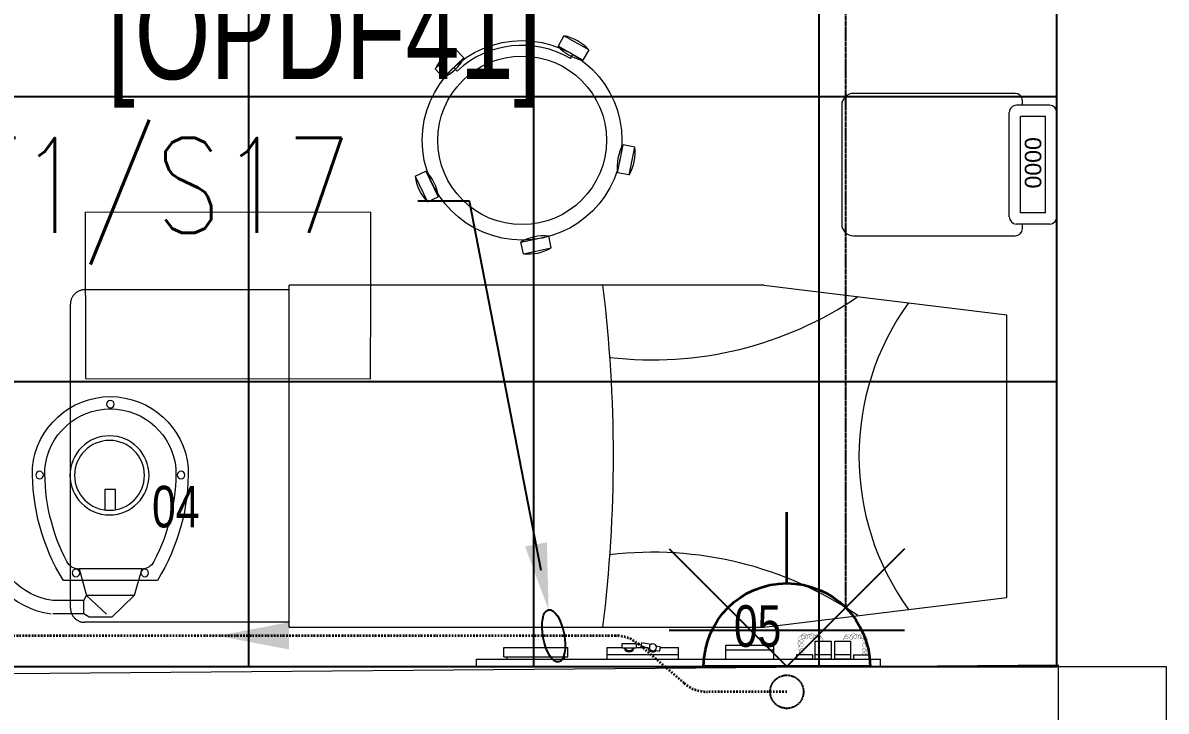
# Model space of a CAD drawing. Extents: x -12260 to 57327, y -29287 to 19916.
# Drawn here: x 46801 to 49206, y 2446 to 3895 of the extents above; entities that cross this region are included whole.
import ezdxf
from ezdxf import colors
from ezdxf.entities.mleader import LeaderData, LeaderLine
from ezdxf.enums import TextEntityAlignment as Align
from ezdxf.math import Vec2, Vec3

# ---------------------------------------------------------------- set-up
doc = ezdxf.new("R2010")
doc.units = 0
doc.header["$LTSCALE"] = 0.25
for name, pattern in [('01-First Floor-FUR$0$HIDDEN', [9.525, 6.35, -3.175]), ('DASHDOT', [25.4, 12.7, -6.35, 0, -6.35]), ('HIDDEN', [9.525, 6.35, -3.175])]:
    doc.linetypes.add(name, pattern=pattern)
for name, color, linetype, lineweight in [('01-First Floor-FUR$0$72_EGR_BASE_TEXT', 252, 'Continuous', 5), ('01-First Floor-FUR$0$72_EGR_EQP_TAG', 142, 'Continuous', 5), ('01-First Floor-FUR$0$C-HYDR-CTCH', 251, 'Continuous', 5), ('01-First Floor-FUR$0$LOADING', 253, 'Continuous', 5), ('01-First Floor-FUR$0$Structure', 251, 'Continuous', 5), ('01-First Floor-FUR$0$Walls', 251, 'Continuous', 5), ('E-LITE-CIRC @ 100', 6, 'Continuous', 25), ('E-LITE-CLNG-CNDT', 6, 'DASHDOT', 35), ('E-LITE-EXIT-NUMB', 6, 'Continuous', 25), ('E-POWR-CLNG-CNDT', 6, 'DASHDOT', 35), ('E-POWR-FLOR-CNDT', 6, 'HIDDEN', 25), ('E-POWR-FLOR-CNDT @ 100', 6, 'HIDDEN', 25), ('E-POWR-WALL @ 100', 4, 'Continuous', 35)]:
    doc.layers.add(name, color=color, linetype=linetype, lineweight=lineweight)
doc.layers.add('01-First Floor-FUR$0$FALSE CEILING', color=251, linetype='Continuous')
doc.styles.add('01-First Floor-FUR$0$Standard', font='arial.ttf')
doc.styles.add('01-First Floor-FUR$0$X3G_ENTITY_257CFD', font='swisscl.ttf', dxfattribs={"height": 200})
doc.styles.add('01-First Floor-FUR$0$X3G_ENTITY_9F38', font='swisscl.ttf', dxfattribs={"height": 0.2})
doc.styles.add('DC_SIMPLEX', font='SIMPLEX.shx', dxfattribs={"width": 0.7})

# ---------------------------------------------------------------- blocks, each defined once
blk = doc.blocks.new('01-First Floor-FUR$0$HF13461A-P')
at = {"layer": '01-First Floor-FUR$0$LOADING'}
for p, q in [((0.0229, 0.4353), (0.0229, 0.3653)), ((0.2579, 0.4503), (0.0379, 0.4503)), ((0.2729, 0.4353), (0.2729, 0.3653)), ((0.2493, 0.4266), (0.0466, 0.4266)), ((0.0466, 0.4266), (0.0466, 0.3739)), ((0.2493, 0.4266), (0.2493, 0.3739)), ((-0.0021, 0.3628), (-0.0021, 0.0228)), ((0.0229, 0.3778), (0.0129, 0.3778)), ((0.2493, 0.3739), (0.0466, 0.3739)), ((0.2829, 0.3778), (0.2729, 0.3778)), ((0.2979, 0.0228), (0.2979, 0.3628)), ((0.2579, 0.3503), (0.0379, 0.3503)), ((0.0229, -0.0022), (0.2729, -0.0022))]:
    blk.add_line(p, q, dxfattribs=at)
for centre, radius, start, end in [((0.0379, 0.4353), 0.015, 90, 180), ((0.2579, 0.4353), 0.015, 0, 90), ((0.0129, 0.3628), 0.015, 90, 180), ((0.0379, 0.3653), 0.015, 180, 270), ((0.2579, 0.3653), 0.015, 270, 0), ((0.2829, 0.3628), 0.015, 0, 90), ((0.0229, 0.0228), 0.025, 180, 270), ((0.2729, 0.0228), 0.025, 270, 0)]:
    blk.add_arc(centre, radius, start, end, dxfattribs=at)
at = {"layer": '01-First Floor-FUR$0$LOADING', "style": '01-First Floor-FUR$0$Standard'}
blk.add_text('0000', height=0.03477, dxfattribs=at).set_placement((0.0901, 0.3829))
blk = doc.blocks.new('01-First Floor-FUR$0$ME19011A-P')
for p, q in [((-0.425, 0), (0.425, 0)), ((-0.425, 0), (-0.425, -0.015)), ((0.425, 0), (0.425, -0.015)), ((-0.425, -0.015), (0.425, -0.015)), ((-0.3675, -0.0198), (-0.2325, -0.0198)), ((-0.3675, -0.0198), (-0.3675, -0.0399)), ((-0.36, -0.015), (-0.36, -0.0198)), ((-0.24, -0.015), (-0.24, -0.0198)), ((-0.2325, -0.0198), (-0.2325, -0.0399)), ((-0.15, -0.015), (-0.15, -0.04)), ((0, -0.015), (0, -0.04)), ((0.1, -0.015), (0.1, -0.045)), ((0.2, -0.045), (0.2, -0.015)), ((0.2818, -0.015), (0.2484, -0.015)), ((0.2484, -0.0243), (0.2484, -0.015)), ((0.2818, -0.0243), (0.2818, -0.015)), ((0.3211, -0.015), (0.2877, -0.015)), ((0.2877, -0.015), (0.2877, -0.0531)), ((0.3211, -0.0531), (0.3211, -0.015)), ((0.3623, -0.015), (0.3289, -0.015)), ((0.3289, -0.015), (0.3289, -0.0531)), ((0.3623, -0.0531), (0.3623, -0.015)), ((0.3682, -0.0243), (0.3682, -0.015)), ((0.3682, -0.015), (0.4016, -0.015)), ((0.4016, -0.0243), (0.4016, -0.015)), ((-0.3675, -0.0399), (-0.2325, -0.0399)), ((-0.15, -0.025), (0, -0.025)), ((-0.15, -0.04), (-0.1187, -0.04)), ((-0.0887, -0.04), (-0.0637, -0.04)), ((-0.0606, -0.0371), (-0.0787, -0.0432)), ((-0.0787, -0.0432), (-0.077, -0.0497)), ((-0.0582, -0.046), (-0.077, -0.0497)), ((-0.0402, -0.0312), (-0.0496, -0.0337)), ((-0.047, -0.0434), (-0.0376, -0.0409)), ((-0.0376, -0.0409), (-0.0402, -0.0312)), ((-0.0379, -0.04), (0, -0.04)), ((0.1, -0.035), (0.2, -0.035)), ((0.1, -0.045), (0.2, -0.045)), ((0.2818, -0.0243), (0.2484, -0.0243)), ((0.3211, -0.0243), (0.2877, -0.0243)), ((0.3623, -0.0243), (0.3289, -0.0243)), ((0.3682, -0.0243), (0.4016, -0.0243)), ((0.2877, -0.0531), (0.3211, -0.0531)), ((0.3289, -0.0531), (0.3623, -0.0531))]:
    blk.add_line(p, q)
at = {"color": 8, "const_width": 0.000601}
for points in [[(0.3044, -0.0531, -0.184574), (0.2977, -0.0636, -1.44364), (0.2961, -0.0581, -0.837915), (0.2969, -0.0664, -0.30536), (0.2839, -0.062, -1.584726), (0.2894, -0.0609, -0.253153), (0.2827, -0.0684, -0.874198), (0.2775, -0.0585, -0.915253), (0.2791, -0.0658, -0.223821), (0.2683, -0.0644, -1.703343), (0.272, -0.0597, -0.588962), (0.2621, -0.068, -0.717795), (0.2625, -0.0581, -0.983104), (0.2645, -0.0644, -0.326362), (0.2534, -0.0609, -0.758716), (0.2609, -0.0514, -0.906186), (0.2593, -0.0565, -0.189488), (0.2526, -0.0522, -0.7948), (0.2613, -0.0423, -1.223996), (0.2574, -0.047, -0.072149), (0.2534, -0.0403, -0.645886), (0.2609, -0.0324, -1.366917), (0.2574, -0.0371, -0.078415), (0.2542, -0.0308, -0.723006), (0.2613, -0.0256, -1.105484), (0.2582, -0.0292, -0.221197), (0.2566, -0.0243, -0.221197)], [(0.3456, -0.0531, 0.184574), (0.3523, -0.0636, 1.44364), (0.3539, -0.0581, 0.837915), (0.3531, -0.0664, 0.30536), (0.3661, -0.062, 1.584726), (0.3606, -0.0609, 0.253153), (0.3673, -0.0684, 0.874198), (0.3725, -0.0585, 0.915253), (0.3709, -0.0658, 0.223821), (0.3817, -0.0644, 1.703343), (0.378, -0.0597, 0.588962), (0.3879, -0.068, 0.717795), (0.3875, -0.0581, 0.983104), (0.3855, -0.0644, 0.326362), (0.3966, -0.0609, 0.758716), (0.3891, -0.0514, 0.906186), (0.3907, -0.0565, 0.189488), (0.3974, -0.0522, 0.7948), (0.3887, -0.0423, 1.223996), (0.3926, -0.047, 0.072149), (0.3966, -0.0403, 0.645886), (0.3891, -0.0324, 1.366917), (0.3926, -0.0371, 0.078415), (0.3958, -0.0308, 0.723006), (0.3887, -0.0256, 1.105484), (0.3918, -0.0292, 0.221197), (0.3934, -0.0243, 0.221197)]]:
    blk.add_lwpolyline(points, format="xyb", dxfattribs=at)
blk.add_lwpolyline([(-0.1187, -0.0482), (-0.0887, -0.0482), (-0.0887, -0.0382), (-0.1187, -0.0382)], close=True)
blk.add_circle((-0.0537, -0.04), 0.0075)
for centre, radius, start, end in [((-0.1037, -0.04), 0.01, 10.4593, 169.5407), ((-0.1037, -0.04), 0.0075, 14.0075, 165.9925), ((-0.0537, -0.04), 0.01, 45, 180)]:
    blk.add_arc(centre, radius, start, end)
blk = doc.blocks.new('01-First Floor-FUR$0$M.44.57.64')
at = {"layer": '01-First Floor-FUR$0$LOADING', "xscale": 1000.000000000002, "yscale": 1000.000000000002, "zscale": 1000.000000000002, "rotation": 225.9999036123427}
blk.add_blockref('01-First Floor-FUR$0$ME19011A-P', (-80806.9, 16720.7), dxfattribs=at)
blk = doc.blocks.new('01-First Floor-FUR$0$HF10037B-P')
at = {"layer": '01-First Floor-FUR$0$LOADING'}
for p, q in [((0.2459, 0.134), (0.1859, 0.134)), ((0.1859, 0.134), (0.1859, 0.109)), ((0.2459, 0.134), (0.2459, 0.109)), ((0.2459, 0.109), (0.1859, 0.109)), ((0, 0), (-0.0142, -0.0583)), ((0, 0), (0.0243, -0.0059)), ((0.0243, -0.0059), (0.01, -0.0642)), ((0.4071, -0.0094), (0.431, -0.0018)), ((0.4071, -0.0094), (0.4255, -0.0665)), ((0.431, -0.0018), (0.4493, -0.0589)), ((0.4069, -0.0417), (0.4165, -0.0387)), ((-0.0142, -0.0583), (0.01, -0.0642)), ((0.4255, -0.0665), (0.4493, -0.0589)), ((0.0524, -0.2725), (0.0674, -0.2525)), ((0.0674, -0.2525), (0.1154, -0.2885)), ((0.3125, -0.2897), (0.362, -0.2558)), ((0.3761, -0.2764), (0.362, -0.2558)), ((0.0524, -0.2725), (0.1004, -0.3085)), ((0.1004, -0.3085), (0.1154, -0.2885)), ((0.3266, -0.3103), (0.3761, -0.2764)), ((0.3267, -0.268), (0.3323, -0.2763)), ((0.3266, -0.3103), (0.3125, -0.2897))]:
    blk.add_line(p, q, dxfattribs=at)
for radius in [0.21, 0.1775]:
    blk.add_circle((0.2161, -0.1014), radius, dxfattribs=at)
for centre, radius, start, end in [((0.2159, 0.0465), 0.0925, 71.0754, 108.9246), ((0.2159, 0.1965), 0.0925, 251.0754, 288.9246), ((0.0779, -0.0499), 0.0925, 147.3419, 185.1912), ((-0.0678, -0.0143), 0.0925, 327.3419, 5.1912), ((0.4996, -0.0113), 0.0925, 178.8412, 216.6904), ((0.3568, -0.057), 0.0925, 358.8412, 36.6904), ((0.2161, -0.1014), 0.2, 303.6037, 17.3657), ((0.0389, -0.3404), 0.0925, 34.1875, 72.0368), ((0.3867, -0.3449), 0.0925, 105.5121, 143.3614), ((0.1289, -0.2205), 0.0925, 214.1875, 252.0368), ((0.3019, -0.2212), 0.0925, 285.5121, 323.3614)]:
    blk.add_arc(centre, radius, start, end, dxfattribs=at)
blk = doc.blocks.new('01-First Floor-FUR$0$HF13902-P')
at = {"color": 8, "linetype": '01-First Floor-FUR$0$HIDDEN'}
for p, q in [((-0.35, -0.6824), (-0.35, -1.1124)), ((0.35, -0.6824), (0.35, -1.1124)), ((0.32, -1.1424), (-0.32, -1.1424))]:
    blk.add_line(p, q, dxfattribs=at)
at = {"linetype": 'Continuous'}
for points in [[(0.36, -0.5224), (0.36, -0.5224), (0.36, -0.5224), (0.36, -0.5224), (0.36, -0.5224), (0.36, -0.5224), (0.36, -0.5224), (0.36, -0.5224), (0.36, -0.5224), (0.36, -0.5224), (0.36, -0.5224), (0.36, -0.5224), (0.36, -0.5224), (0.36, -0.5224), (0.36, -0.5224), (0.36, -0.5224), (0.36, -0.5224), (0.36, -0.5224), (0.36, -0.5224), (0.36, -0.5224), (0.36, -0.5224), (0.36, -0.5224), (0.36, -0.5224), (0.36, -0.5224), (0.36, -0.5224), (0.36, -0.5224), (0.36, -0.5224), (0.36, -0.5224), (0.36, -0.5224), (0.36, -0.5224), (0.36, -0.5224), (0.36, -0.5224), (0.36, -0.5224), (0.36, -0.5224), (0.36, -0.5224), (0.36, -0.5224), (0.36, -0.5224), (0.36, -0.5224), (0.36, -0.5224), (0.36, -0.5224), (0.36, -0.5224), (0.36, -0.5224), (0.36, -0.5224), (0.36, -0.5224), (0.36, -0.5224), (0.36, -0.5224), (0.36, -0.5224), (0.36, -0.5224), (0.36, -0.5224), (0.36, -0.5224), (0.36, -0.5224), (0.36, -0.5224), (0.36, -0.5224), (0.36, -0.5224), (0.36, -0.5224), (0.36, -0.5224), (0.36, -0.5224), (0.36, -0.5224), (0.36, -0.5224), (0.36, -0.5224), (0.36, -0.5224), (0.36, -0.5224), (0.36, -0.5224), (0.36, -0.5224), (0.36, -0.5224), (0.36, -0.5224), (0.36, -0.5224), (0.36, -0.5224), (0.36, -0.5224), (0.36, -0.5224), (0.36, -0.5224), (0.36, -0.5224), (0.36, -0.5224), (0.36, -0.5224), (0.36, -0.5224), (0.36, -0.5224), (0.36, -0.5224), (0.36, -0.5224), (0.36, -0.5224), (0.36, -0.5224), (0.36, -0.5224), (0.36, -0.5224), (0.36, -0.5224), (0.36, -0.5224), (0.36, -0.5224), (0.36, -0.5224), (0.36, -0.5224), (0.36, -0.5224), (0.36, -0.5224), (0.36, -0.5224), (0.36, -0.5224), (0.36, -0.5224), (0.36, -0.5224), (0.36, -0.5224), (0.36, -0.5224), (0.36, -0.5224), (0.36, -0.5224), (0.36, -0.5224), (0.36, -0.5224), (0.36, -0.5224), (0.36, -0.5224), (0.36, -0.5224), (0.36, -0.5224), (0.36, -0.5224), (0.36, -0.5224), (0.36, -0.5224), (0.36, -0.5224), (0.36, -0.5224), (0.36, -0.5224), (0.36, -0.5224), (0.36, -0.5224), (0.36, -0.5224), (0.36, -0.5224), (0.36, -0.5224), (0.36, -0.5224), (0.36, -0.5224), (0.36, -0.5224), (0.36, -0.5224), (0.36, -0.5224), (0.36, -0.5224), (0.36, -0.5224), (0.36, -0.5224), (0.36, -0.5224), (0.36, -0.5224), (0.36, -0.5224), (0.36, -0.5224), (0.36, -0.5224), (0.36, -0.5224), (0.36, -0.5224), (0.36, -0.5224), (0.36, -0.5224), (0.36, -0.5224), (0.36, -0.5224), (0.36, -0.5224), (0.36, -0.5224), (0.36, -0.5224), (0.36, -0.5224), (0.36, -0.5224), (0.36, -0.5224), (0.36, -0.5224), (0.36, -0.5224), (0.36, -0.5224), (0.36, -0.5224), (0.36, -0.5224), (0.36, -0.5224), (0.36, -0.5224), (0.36, -0.5224), (0.36, -0.5224), (0.36, -0.5224), (0.36, -0.5224), (0.36, -0.5224), (0.36, -0.5224), (0.36, -0.5224), (0.36, -0.5224), (0.36, -0.5224), (0.36, -0.5224), (0.36, -0.5224), (0.36, -0.5224), (0.36, -0.5224), (0.36, -0.5224), (0.36, -0.5224), (0.36, -0.5224), (0.36, -0.5224), (0.36, -0.5224), (0.36, -0.5224), (0.36, -0.5224), (0.36, -0.5224), (0.36, -0.5224), (0.36, -0.5224), (0.36, -0.5224), (0.36, -0.5224), (0.36, -0.5224), (0.36, -0.5224), (0.36, -0.5224), (0.36, -0.5224), (0.36, -0.5224), (0.36, -0.5224), (0.36, -0.5224), (0.36, -0.5224), (0.36, -0.5224), (0.36, -0.5224), (0.36, -0.5224), (0.36, -0.5224), (0.36, -0.5224), (0.36, -0.5224), (0.36, -0.5224), (0.36, -0.5224), (0.36, -0.5224), (0.36, -0.5224), (0.36, -0.5224), (0.36, -0.5224), (0.36, -0.5224), (0.36, -0.5224), (0.36, -0.5224), (0.36, -0.5224), (0.36, -0.5224), (0.36, -0.5224), (0.36, -0.5224), (0.36, -0.5224), (0.36, -0.5224), (0.36, -0.5224), (0.36, -0.5224), (0.36, -0.5224), (0.36, -0.5224), (0.36, -0.5224), (0.36, -0.5224), (0.36, -0.5224), (0.36, -0.5224), (0.36, -0.5224), (0.36, -0.5224), (0.36, -0.5224), (0.36, -0.5224), (0.36, -0.5224), (0.36, -0.5224), (0.36, -0.5224), (0.36, -0.5224), (0.36, -0.5224), (0.36, -0.5224), (0.36, -0.5224)], [(0.36, -0.5224), (0.36, -0.5224), (0.36, -0.5224), (0.36, -0.5224), (0.36, -0.5224), (0.36, -0.5224), (0.36, -0.5224), (0.36, -0.5224), (0.36, -0.5224), (0.36, -0.5224), (0.36, -0.5224), (0.36, -0.5224), (0.36, -0.5224), (0.36, -0.5224), (0.36, -0.5224), (0.36, -0.5224), (0.36, -0.5224), (0.36, -0.5224), (0.36, -0.5224), (0.36, -0.5224), (0.36, -0.5224), (0.36, -0.5224), (0.36, -0.5224), (0.36, -0.5224), (0.36, -0.5224), (0.36, -0.5224), (0.36, -0.5224), (0.36, -0.5224), (0.36, -0.5224), (0.36, -0.5224), (0.36, -0.5224), (0.36, -0.5224), (0.36, -0.5224), (0.36, -0.5224), (0.36, -0.5224), (0.36, -0.5224), (0.36, -0.5224), (0.36, -0.5224), (0.36, -0.5224), (0.36, -0.5224), (0.36, -0.5224), (0.36, -0.5224), (0.36, -0.5224), (0.36, -0.5224), (0.36, -0.5224), (0.36, -0.5224), (0.36, -0.5224), (0.36, -0.5224), (0.36, -0.5224), (0.36, -0.5224), (0.36, -0.5224), (0.36, -0.5224), (0.36, -0.5224), (0.36, -0.5224), (0.36, -0.5224), (0.36, -0.5224), (0.36, -0.5224), (0.36, -0.5224), (0.36, -0.5224), (0.36, -0.5224), (0.36, -0.5224), (0.36, -0.5224), (0.36, -0.5224), (0.36, -0.5224), (0.36, -0.5224), (0.36, -0.5224), (0.36, -0.5224), (0.36, -0.5224), (0.36, -0.5224), (0.36, -0.5224), (0.36, -0.5224), (0.36, -0.5224), (0.36, -0.5224), (0.36, -0.5224), (0.36, -0.5224), (0.36, -0.5224), (0.36, -0.5224), (0.36, -0.5224), (0.36, -0.5224), (0.36, -0.5224), (0.36, -0.5224), (0.36, -0.5224), (0.36, -0.5224), (0.36, -0.5224), (0.36, -0.5224), (0.36, -0.5224), (0.36, -0.5224), (0.36, -0.5224), (0.36, -0.5224), (0.36, -0.5224), (0.36, -0.5224), (0.36, -0.5224), (0.36, -0.5224), (0.36, -0.5224), (0.36, -0.5224), (0.36, -0.5224), (0.36, -0.5224), (0.36, -0.5224), (0.36, -0.5224), (0.36, -0.5224), (0.36, -0.5224), (0.36, -0.5224), (0.36, -0.5224), (0.36, -0.5224), (0.36, -0.5224), (0.36, -0.5224), (0.36, -0.5224), (0.36, -0.5224), (0.36, -0.5224), (0.36, -0.5224), (0.36, -0.5224), (0.36, -0.5224), (0.36, -0.5224), (0.36, -0.5224), (0.36, -0.5224), (0.36, -0.5224), (0.36, -0.5224), (0.36, -0.5224), (0.36, -0.5224), (0.36, -0.5224), (0.36, -0.5224), (0.36, -0.5224), (0.36, -0.5224), (0.36, -0.5224), (0.36, -0.5224), (0.36, -0.5224), (0.36, -0.5224), (0.36, -0.5224), (0.36, -0.5224), (0.36, -0.5224), (0.36, -0.5224), (0.36, -0.5224), (0.36, -0.5224), (0.36, -0.5224), (0.36, -0.5224), (0.36, -0.5224), (0.36, -0.5224), (0.36, -0.5224), (0.36, -0.5224), (0.36, -0.5224), (0.36, -0.5224), (0.36, -0.5224), (0.36, -0.5224), (0.36, -0.5224), (0.36, -0.5224), (0.36, -0.5224), (0.36, -0.5224), (0.36, -0.5224), (0.36, -0.5224), (0.36, -0.5224), (0.36, -0.5224), (0.36, -0.5224), (0.36, -0.5224), (0.36, -0.5224), (0.36, -0.5224), (0.36, -0.5224), (0.36, -0.5224), (0.36, -0.5224), (0.36, -0.5224), (0.36, -0.5224), (0.36, -0.5224), (0.36, -0.5224), (0.36, -0.5224), (0.36, -0.5224), (0.36, -0.5224), (0.36, -0.5224), (0.36, -0.5224), (0.36, -0.5224), (0.36, -0.5224), (0.36, -0.5224), (0.36, -0.5224), (0.36, -0.5224), (0.36, -0.5224), (0.36, -0.5224), (0.36, -0.5224), (0.36, -0.5224), (0.36, -0.5224), (0.36, -0.5224), (0.36, -0.5224), (0.36, -0.5224), (0.36, -0.5224), (0.36, -0.5224), (0.36, -0.5224), (0.36, -0.5224), (0.36, -0.5224), (0.36, -0.5224), (0.36, -0.5224), (0.36, -0.5224), (0.36, -0.5224), (0.36, -0.5224), (0.36, -0.5224), (0.36, -0.5224), (0.36, -0.5224), (0.36, -0.5224), (0.36, -0.5224), (0.36, -0.5224), (0.36, -0.5224), (0.36, -0.5224), (0.36, -0.5224), (0.36, -0.5224), (0.36, -0.5224), (0.36, -0.5224), (0.36, -0.5224), (0.36, -0.5224), (0.36, -0.5224), (0.36, -0.5224), (0.36, -0.5224), (0.36, -0.5224), (0.36, -0.5224), (0.36, -0.5224), (0.36, -0.5224), (0.36, -0.5224), (0.36, -0.5224), (0.36, -0.5224)], [(0.36, -0.5224), (0.36, -0.5224), (0.36, -0.5224), (0.36, -0.5224), (0.36, -0.5224), (0.36, -0.5224), (0.36, -0.5224), (0.36, -0.5224), (0.36, -0.5224), (0.36, -0.5224), (0.36, -0.5224), (0.36, -0.5224), (0.36, -0.5224), (0.36, -0.5224), (0.36, -0.5224), (0.36, -0.5224), (0.36, -0.5224), (0.36, -0.5224), (0.36, -0.5224), (0.36, -0.5224), (0.36, -0.5224), (0.36, -0.5224), (0.36, -0.5224), (0.36, -0.5224), (0.36, -0.5224), (0.36, -0.5224), (0.36, -0.5224), (0.36, -0.5224), (0.36, -0.5224), (0.36, -0.5224), (0.36, -0.5224), (0.36, -0.5224), (0.36, -0.5224), (0.36, -0.5224), (0.36, -0.5224), (0.36, -0.5224), (0.36, -0.5224), (0.36, -0.5224), (0.36, -0.5224), (0.36, -0.5224), (0.36, -0.5224), (0.36, -0.5224), (0.36, -0.5224), (0.36, -0.5224), (0.36, -0.5224), (0.36, -0.5224), (0.36, -0.5224), (0.36, -0.5224), (0.36, -0.5224), (0.36, -0.5224), (0.36, -0.5224), (0.36, -0.5224), (0.36, -0.5224), (0.36, -0.5224), (0.36, -0.5224), (0.36, -0.5224), (0.36, -0.5224), (0.36, -0.5224), (0.36, -0.5224), (0.36, -0.5224), (0.36, -0.5224), (0.36, -0.5224), (0.36, -0.5224), (0.36, -0.5224), (0.36, -0.5224), (0.36, -0.5224), (0.36, -0.5224), (0.36, -0.5224), (0.36, -0.5224), (0.36, -0.5224), (0.36, -0.5224), (0.36, -0.5224), (0.36, -0.5224), (0.36, -0.5224), (0.36, -0.5224), (0.36, -0.5224), (0.36, -0.5224), (0.36, -0.5224), (0.36, -0.5224), (0.36, -0.5224), (0.36, -0.5224), (0.36, -0.5224), (0.36, -0.5224), (0.36, -0.5224), (0.36, -0.5224), (0.36, -0.5224), (0.36, -0.5224), (0.36, -0.5224), (0.36, -0.5224), (0.36, -0.5224), (0.36, -0.5224), (0.36, -0.5224), (0.36, -0.5224), (0.36, -0.5224), (0.36, -0.5224), (0.36, -0.5224), (0.36, -0.5224), (0.36, -0.5224), (0.36, -0.5224), (0.36, -0.5224), (0.36, -0.5224), (0.36, -0.5224), (0.36, -0.5224), (0.36, -0.5224), (0.36, -0.5224), (0.36, -0.5224), (0.36, -0.5224), (0.36, -0.5224), (0.36, -0.5224), (0.36, -0.5224), (0.36, -0.5224), (0.36, -0.5224), (0.36, -0.5224), (0.36, -0.5224), (0.36, -0.5224), (0.36, -0.5224), (0.36, -0.5224), (0.36, -0.5224), (0.36, -0.5224), (0.36, -0.5224), (0.36, -0.5224), (0.36, -0.5224), (0.36, -0.5224), (0.36, -0.5224), (0.36, -0.5224), (0.36, -0.5224), (0.36, -0.5224), (0.36, -0.5224), (0.36, -0.5224), (0.36, -0.5224), (0.36, -0.5224), (0.36, -0.5224), (0.36, -0.5224), (0.36, -0.5224), (0.36, -0.5224), (0.36, -0.5224), (0.36, -0.5224), (0.36, -0.5224), (0.36, -0.5224), (0.36, -0.5224), (0.36, -0.5224), (0.36, -0.5224), (0.36, -0.5224), (0.36, -0.5224), (0.36, -0.5224), (0.36, -0.5224), (0.36, -0.5224), (0.36, -0.5224), (0.36, -0.5224), (0.36, -0.5224), (0.36, -0.5224), (0.36, -0.5224), (0.36, -0.5224), (0.36, -0.5224), (0.36, -0.5224), (0.36, -0.5224), (0.36, -0.5224), (0.36, -0.5224), (0.36, -0.5224), (0.36, -0.5224), (0.36, -0.5224), (0.36, -0.5224), (0.36, -0.5224), (0.36, -0.5224), (0.36, -0.5224), (0.36, -0.5224), (0.36, -0.5224), (0.36, -0.5224), (0.36, -0.5224), (0.36, -0.5224), (0.36, -0.5224), (0.36, -0.5224), (0.36, -0.5224), (0.36, -0.5224), (0.36, -0.5224), (0.36, -0.5224), (0.36, -0.5224), (0.36, -0.5224), (0.36, -0.5224), (0.36, -0.5224), (0.36, -0.5224), (0.36, -0.5224), (0.36, -0.5224), (0.36, -0.5224), (0.36, -0.5224), (0.36, -0.5224), (0.36, -0.5224), (0.36, -0.5224), (0.36, -0.5224), (0.36, -0.5224), (0.36, -0.5224), (0.36, -0.5224), (0.36, -0.5224), (0.36, -0.5224), (0.36, -0.5224), (0.36, -0.5224), (0.36, -0.5224), (0.36, -0.5224), (0.36, -0.5224), (0.36, -0.5224), (0.36, -0.5224), (0.36, -0.5224), (0.36, -0.5224), (0.36, -0.5224), (0.36, -0.5224), (0.36, -0.5224), (0.36, -0.5224), (0.36, -0.5224), (0.36, -0.5224), (0.36, -0.5224), (0.36, -0.5224), (0.36, -0.5224), (0.36, -0.5224), (0.36, -0.5224), (0.36, -0.5224), (0.36, -0.5224), (0.36, -0.5224), (0.36, -0.5224), (0.36, -0.5224), (0.36, -0.5224), (0.36, -0.5224), (0.36, -0.5224), (0.36, -0.5224), (0.36, -0.5224), (0.36, -0.5224), (0.36, -0.5224), (0.36, -0.5224), (0.36, -0.5224), (0.36, -0.5224), (0.36, -0.5224), (0.36, -0.5224), (0.36, -0.5224), (0.36, -0.5224), (0.36, -0.5224), (0.36, -0.5224), (0.36, -0.5224), (0.36, -0.5224), (0.36, -0.5224), (0.36, -0.5224), (0.36, -0.5224), (0.36, -0.5224), (0.36, -0.5224), (0.36, -0.5224), (0.36, -0.5224), (0.36, -0.5224), (0.36, -0.5224), (0.36, -0.5224), (0.36, -0.5224), (0.36, -0.5224), (0.36, -0.5224), (0.36, -0.5224), (0.36, -0.5224), (0.36, -0.5224), (0.36, -0.5224), (0.36, -0.5224), (0.36, -0.5224), (0.36, -0.5224), (0.36, -0.5224), (0.36, -0.5224), (0.36, -0.5224), (0.36, -0.5224), (0.36, -0.5224), (0.36, -0.5224), (0.36, -0.5224), (0.36, -0.5224), (0.36, -0.5224), (0.36, -0.5224), (0.36, -0.5224), (0.36, -0.5224), (0.36, -0.5224), (0.36, -0.5224), (0.36, -0.5224), (0.36, -0.5224), (0.36, -0.5224), (0.36, -0.5224), (0.36, -0.5224), (0.36, -0.5224)]]:
    blk.add_lwpolyline(points, close=True, dxfattribs=at)
for points in [[(0.36, -0.5224), (0.36, -0.5224), (0.36, -0.5224), (0.36, -0.5224), (0.36, -0.5224), (0.36, -0.5224), (0.36, -0.5224), (0.36, -0.5224)], [(0.36, -0.5224), (0.36, -0.5224), (0.36, -0.5224), (0.36, -0.5224), (0.36, -0.5224), (0.36, -0.5224), (0.36, -0.5224), (0.36, -0.5224), (0.36, -0.5224), (0.36, -0.5224), (0.36, -0.5224), (0.36, -0.5224), (0.36, -0.5224), (0.36, -0.5224), (0.36, -0.5224), (0.36, -0.5224), (0.36, -0.5224), (0.36, -0.5224), (0.36, -0.5224), (0.36, -0.5224), (0.36, -0.5224), (0.36, -0.5224), (0.36, -0.5224), (0.36, -0.5224), (0.36, -0.5224), (0.36, -0.5224), (0.36, -0.5224), (0.36, -0.5224), (0.36, -0.5224), (0.36, -0.5224), (0.36, -0.5224), (0.36, -0.5224), (0.36, -0.5224), (0.36, -0.5224), (0.36, -0.5224), (0.36, -0.5224), (0.36, -0.5224), (0.36, -0.5224), (0.36, -0.5224), (0.36, -0.5224), (0.36, -0.5224), (0.36, -0.5224), (0.36, -0.5224), (0.36, -0.5224), (0.36, -0.5224), (0.36, -0.5224), (0.36, -0.5224), (0.36, -0.5224), (0.36, -0.5224), (0.36, -0.5224), (0.36, -0.5224), (0.36, -0.5224), (0.36, -0.5224), (0.36, -0.5224), (0.36, -0.5224), (0.36, -0.5224), (0.36, -0.5224), (0.36, -0.5224), (0.36, -0.5224), (0.36, -0.5224), (0.36, -0.5224), (0.36, -0.5224), (0.36, -0.5224), (0.36, -0.5224), (0.36, -0.5224), (0.36, -0.5224), (0.36, -0.5224), (0.36, -0.5224), (0.36, -0.5224), (0.36, -0.5224), (0.36, -0.5224), (0.36, -0.5224), (0.36, -0.5224), (0.36, -0.5224), (0.36, -0.5224), (0.36, -0.5224), (0.36, -0.5224), (0.36, -0.5224), (0.36, -0.5224), (0.36, -0.5224), (0.36, -0.5224), (0.36, -0.5224), (0.36, -0.5224), (0.36, -0.5224), (0.36, -0.5224), (0.36, -0.5224), (0.36, -0.5224), (0.36, -0.5224), (0.36, -0.5224), (0.36, -0.5224), (0.36, -0.5224), (0.36, -0.5224), (0.36, -0.5224), (0.36, -0.5224), (0.36, -0.5224), (0.36, -0.5224), (0.36, -0.5224), (0.36, -0.5224), (0.36, -0.5224), (0.36, -0.5224), (0.36, -0.5224), (0.36, -0.5224), (0.36, -0.5224), (0.36, -0.5224), (0.36, -0.5224), (0.36, -0.5224), (0.36, -0.5224), (0.36, -0.5224), (0.36, -0.5224), (0.36, -0.5224), (0.36, -0.5224)], [(0.36, -0.5224), (0.36, -0.5224), (0.36, -0.5224), (0.36, -0.5224), (0.36, -0.5224), (0.36, -0.5224), (0.36, -0.5224), (0.36, -0.5224), (0.36, -0.5224), (0.36, -0.5224), (0.36, -0.5224), (0.36, -0.5224), (0.36, -0.5224), (0.36, -0.5224), (0.36, -0.5224), (0.36, -0.5224), (0.36, -0.5224)], [(0.36, -0.5224), (0.36, -0.5224), (0.36, -0.5224), (0.36, -0.5224), (0.36, -0.5224), (0.36, -0.5224), (0.36, -0.5224)], [(0.36, -0.5224), (0.36, -0.5224), (0.36, -0.5224), (0.36, -0.5224), (0.36, -0.5224), (0.36, -0.5224), (0.36, -0.5224), (0.36, -0.5224), (0.36, -0.5224), (0.36, -0.5224), (0.36, -0.5224), (0.36, -0.5224)], [(0.36, -0.5224), (0.36, -0.5224), (0.36, -0.5224), (0.36, -0.5224), (0.36, -0.5224), (0.36, -0.5224), (0.36, -0.5224), (0.36, -0.5224), (0.36, -0.5224), (0.36, -0.5224), (0.36, -0.5224), (0.36, -0.5224), (0.36, -0.5224), (0.36, -0.5224), (0.36, -0.5224), (0.36, -0.5224), (0.36, -0.5224), (0.36, -0.5224), (0.36, -0.5224), (0.36, -0.5224), (0.36, -0.5224), (0.36, -0.5224), (0.36, -0.5224), (0.36, -0.5224), (0.36, -0.5224), (0.36, -0.5224), (0.36, -0.5224), (0.36, -0.5224), (0.36, -0.5224), (0.36, -0.5224), (0.36, -0.5224), (0.36, -0.5224), (0.36, -0.5224), (0.36, -0.5224), (0.36, -0.5224), (0.36, -0.5224), (0.36, -0.5224), (0.36, -0.5224), (0.36, -0.5224), (0.36, -0.5224), (0.36, -0.5224), (0.36, -0.5224), (0.36, -0.5224), (0.36, -0.5224), (0.36, -0.5224), (0.36, -0.5224), (0.36, -0.5224), (0.36, -0.5224), (0.36, -0.5224), (0.36, -0.5224), (0.36, -0.5224), (0.36, -0.5224), (0.36, -0.5224), (0.36, -0.5224), (0.36, -0.5224), (0.36, -0.5224), (0.36, -0.5224), (0.36, -0.5224), (0.36, -0.5224), (0.36, -0.5224), (0.36, -0.5224), (0.36, -0.5224), (0.36, -0.5224), (0.36, -0.5224), (0.36, -0.5224), (0.36, -0.5224), (0.36, -0.5224), (0.36, -0.5224), (0.36, -0.5224), (0.36, -0.5224), (0.36, -0.5224), (0.36, -0.5224), (0.36, -0.5224), (0.36, -0.5224), (0.36, -0.5224), (0.36, -0.5224), (0.36, -0.5224), (0.36, -0.5224), (0.36, -0.5224), (0.36, -0.5224), (0.36, -0.5224), (0.36, -0.5224), (0.36, -0.5224), (0.36, -0.5224), (0.36, -0.5224), (0.36, -0.5224), (0.36, -0.5224), (0.36, -0.5224), (0.36, -0.5224)], [(0.36, -0.5224), (0.36, -0.5224), (0.36, -0.5224), (0.36, -0.5224), (0.36, -0.5224), (0.36, -0.5224), (0.36, -0.5224), (0.36, -0.5224), (0.36, -0.5224), (0.36, -0.5224)], [(0.36, -0.5224), (0.36, -0.5224), (0.36, -0.5224), (0.36, -0.5224), (0.36, -0.5224), (0.36, -0.5224), (0.36, -0.5224), (0.36, -0.5224), (0.36, -0.5224), (0.36, -0.5224)], [(0.36, -0.5224), (0.36, -0.5224), (0.36, -0.5224), (0.36, -0.5224), (0.36, -0.5224), (0.36, -0.5224), (0.36, -0.5224), (0.36, -0.5224), (0.36, -0.5224), (0.36, -0.5224), (0.36, -0.5224), (0.36, -0.5224), (0.36, -0.5224), (0.36, -0.5224), (0.36, -0.5224)], [(0.36, -0.5224), (0.36, -0.5224), (0.36, -0.5224), (0.36, -0.5224), (0.36, -0.5224), (0.36, -0.5224), (0.36, -0.5224), (0.36, -0.5224), (0.36, -0.5224), (0.36, -0.5224)], [(0.36, -0.5224), (0.36, -0.5224), (0.36, -0.5224), (0.36, -0.5224), (0.36, -0.5224), (0.36, -0.5224), (0.36, -0.5224)], [(0.36, -0.5224), (0.36, -0.5224), (0.36, -0.5224), (0.36, -0.5224), (0.36, -0.5224), (0.36, -0.5224), (0.36, -0.5224), (0.36, -0.5224), (0.36, -0.5224), (0.36, -0.5224)], [(0.36, -0.5224), (0.36, -0.5224), (0.36, -0.5224), (0.36, -0.5224), (0.36, -0.5224), (0.36, -0.5224), (0.36, -0.5224), (0.36, -0.5224), (0.36, -0.5224), (0.36, -0.5224), (0.36, -0.5224), (0.36, -0.5224), (0.36, -0.5224), (0.36, -0.5224), (0.36, -0.5224), (0.36, -0.5224), (0.36, -0.5224), (0.36, -0.5224)], [(0.36, -0.5224), (0.36, -0.5224), (0.36, -0.5224), (0.36, -0.5224), (0.36, -0.5224), (0.36, -0.5224), (0.36, -0.5224), (0.36, -0.5224), (0.36, -0.5224)]]:
    blk.add_lwpolyline(points, dxfattribs=at)
blk.add_circle((0.36, -0.5224), 0.000000101)
at = {"color": 8}
for centre, radius, start, end in [((0, 1.0679), 0.5515, 234.1788, 305.8212), ((-0.9704, 0.0819), 0.7679, 353.3222, 34.2669), ((0.9704, 0.0819), 0.7679, 145.7331, 186.6778), ((0, -2.9071), 2.9071, 82.8865, 97.1135)]:
    blk.add_arc(centre, radius, start, end, dxfattribs=at)
at = {"color": 8, "linetype": '01-First Floor-FUR$0$HIDDEN'}
for centre, start, end in [((-0.32, -1.1124), 180, 270), ((0.32, -1.1124), 270, 0)]:
    blk.add_arc(centre, 0.03, start, end, dxfattribs=at)
at = {"layer": '01-First Floor-FUR$0$LOADING'}
for p, q in [((-0.36, 0.3161), (-0.2975, 0.8276)), ((0.2975, 0.8276), (-0.2975, 0.8276)), ((0.36, 0.3161), (0.2975, 0.8276)), ((-0.36, 0.3161), (-0.36, -0.6824)), ((0.36, -0.6824), (0.36, 0.3161)), ((0.36, -0.6824), (-0.36, -0.6824))]:
    blk.add_line(p, q, dxfattribs=at)
blk = doc.blocks.new('01-First Floor-FUR$0$HF11772-P')
at = {"layer": '01-First Floor-FUR$0$LOADING'}
for p, q in [((0.6, 0.35), (0, 0.35)), ((0, 0.175), (0, 0.35)), ((0.6, 0.175), (0.6, 0.35)), ((0, 0.175), (0, 0)), ((0.6, 0), (0.6, 0.175)), ((0, 0), (0.6, 0))]:
    blk.add_line(p, q, dxfattribs=at)
blk = doc.blocks.new('01-First Floor-FUR$0$mobile light')
at = {"layer": '01-First Floor-FUR$0$LOADING'}
for p, q in [((1883.78, -497.56), (1883.65, -498.45)), ((1885.1, -497.29), (1883.78, -497.56)), ((1887.04, -497.59), (1885.1, -497.29)), ((1923.94, -497.59), (1925.88, -497.29)), ((1925.88, -497.29), (1927.2, -497.56)), ((1927.2, -497.56), (1927.33, -498.45)), ((1882.58, -498.29), (1882.35, -499.8)), ((1882.35, -499.8), (1885.55, -500.28)), ((1882.58, -498.29), (1885.78, -498.78)), ((1883.28, -500.85), (1883.42, -499.96)), ((1928.41, -498.29), (1925.2, -498.78)), ((1928.63, -499.8), (1925.43, -500.28)), ((1927.7, -500.85), (1927.56, -499.96)), ((1928.41, -498.29), (1928.63, -499.8)), ((1884.47, -501.5), (1883.28, -500.85)), ((1886.4, -501.79), (1884.47, -501.5)), ((1924.58, -501.79), (1926.52, -501.5)), ((1926.52, -501.5), (1927.7, -500.85)), ((1947.59, -502.62), (1941.09, -502.62)), ((1948.76, -501.94), (1947.59, -502.62)), ((1947.59, -502.62), (1947.59, -505.45)), ((1948.15, -506.5), (1952.41, -502.55)), ((1953.47, -501.94), (1948.76, -501.94)), ((1958.23, -506.5), (1953.47, -501.94)), ((1947.59, -505.45), (1941.09, -505.45)), ((1946.6, -512.08), (1948.15, -506.5)), ((1947.59, -505.45), (1948.15, -506.5)), ((1958.23, -506.5), (1948.15, -506.5)), ((1959.78, -512.08), (1958.23, -506.5)), ((1963.08, -509.67), (1943.3, -509.67)), ((1959.78, -512.08), (1946.6, -512.08)), ((1908.01, -522.53), (1909, -517.55)), ((1911.69, -517.55), (1909, -517.55)), ((1912.69, -522.53), (1911.69, -517.55)), ((1911.69, -517.55), (1914.17, -518.99)), ((1914.17, -518.99), (1914.17, -523.77)), ((1922.73, -518.8), (1921.08, -519.69)), ((1925.38, -518.8), (1922.73, -518.8)), ((1921.08, -519.69), (1914.74, -519.69)), ((1921.08, -519.69), (1921.08, -523.01)), ((1921.08, -519.69), (1921.08, -523.01)), ((1892.68, -523.97), (1883.05, -523.97)), ((1892.68, -528.06), (1892.68, -523.24)), ((1892.68, -523.24), (1906.16, -523.24)), ((1897.5, -528.06), (1897.5, -523.24)), ((1906.16, -523.24), (1906.16, -528.06)), ((1909.15, -524.25), (1906.16, -524.32)), ((1908.01, -522.53), (1908.62, -524.28)), ((1909.15, -524.25), (1909.15, -526.94)), ((1912.69, -522.53), (1911.9, -524.78)), ((1911.9, -524.78), (1914.17, -523.77)), ((1921.08, -523.01), (1914.77, -523.01)), ((1922.73, -523.93), (1921.08, -523.04)), ((1925.38, -523.93), (1922.73, -523.93)), ((1892.68, -527.34), (1883.05, -527.34)), ((1906.16, -528.06), (1892.68, -528.06)), ((1909.15, -526.94), (1906.16, -526.87)), ((1884.47, -549.77), (1883.28, -550.42)), ((1883.28, -550.42), (1883.42, -551.31)), ((1886.4, -549.48), (1884.47, -549.77)), ((1924.58, -549.48), (1926.52, -549.77)), ((1926.52, -549.77), (1927.7, -550.42)), ((1927.7, -550.42), (1927.56, -551.31)), ((1882.35, -551.47), (1885.55, -550.99)), ((1882.58, -552.98), (1882.35, -551.47)), ((1882.58, -552.98), (1885.78, -552.5)), ((1883.78, -553.71), (1883.65, -552.82)), ((1928.41, -552.98), (1925.2, -552.5)), ((1928.63, -551.47), (1925.43, -550.99)), ((1927.2, -553.71), (1927.33, -552.82)), ((1928.41, -552.98), (1928.63, -551.47)), ((1885.1, -553.98), (1883.78, -553.71)), ((1887.04, -553.69), (1885.1, -553.98)), ((1923.94, -553.69), (1925.88, -553.98)), ((1925.88, -553.98), (1927.2, -553.71))]:
    blk.add_line(p, q, dxfattribs=at)
for points in [[(1903.33, -523.24), (1903.33, -514.02), (1891.61, -514.02), (1891.61, -523.97)], [(1954.27, -524.55), (1954.27, -528.82), (1952.05, -528.82), (1952.05, -524.5)], [(1891.61, -527.34), (1891.61, -537.34), (1903.33, -537.34), (1903.33, -528.06)], [(1892.74, -537.34), (1892.74, -539.04), (1895.76, -539.04), (1895.76, -537.34)], [(1898.05, -537.34), (1898.05, -539.5)], [(1898.05, -540.63), (1898.05, -540.87), (1898.53, -541.35), (1900.02, -541.35), (1900.5, -540.87), (1900.5, -537.34)]]:
    blk.add_lwpolyline(points, dxfattribs=at)
for points in [[(1929.78, -518.8), (1925.38, -518.8), (1925.38, -523.93), (1929.78, -523.93)], [(1899.3, -539.5), (1888.5, -539.5), (1888.5, -540.63), (1899.3, -540.63)]]:
    blk.add_lwpolyline(points, close=True, dxfattribs=at)
for centre, radius in [((1945.96, -511.25), 0.793), ((1960.42, -511.25), 0.793), ((1953.01, -531.79), 8.32), ((1953.01, -531.79), 7.35), ((1938.31, -531.85), 0.793), ((1968.07, -531.85), 0.793), ((1953.19, -546.77), 0.793)]:
    blk.add_circle(centre, radius, dxfattribs=at)
for centre, radius, start, end in [((1888.02, -499.89), 2.5, 90, 270), ((1888.02, -525.64), 28.25, 12.1463, 90), ((1922.96, -525.64), 28.25, 90, 128.2073), ((1922.96, -499.89), 2.5, 270, 90), ((1888.02, -525.64), 23.25, 20.3387, 90), ((1922.96, -525.64), 23.25, 90, 126.3743), ((1942.82, -519.31), 16.86, 97.1293, 177.6115), ((1922.96, -525.64), 28.25, 138.4974, 155.7305), ((1942.82, -519.31), 13.97, 97.1293, 177.6115), ((1980.13, -532.49), 43.32, 148.2167, 181.2501), ((1926.25, -532.49), 43.32, 358.7499, 31.7833), ((1922.96, -525.64), 23.25, 138.7224, 150.0382), ((1946.6, -514.96), 2.89, 90, 152.4092), ((1959.78, -514.96), 2.89, 27.5908, 90), ((1980.13, -532.49), 40.72, 152.4092, 181.2501), ((1926.25, -532.49), 40.72, 358.7499, 27.5908), ((1911.94, -521.38), 3.27, 313.0112, 46.9888), ((1883.05, -525.65), 1.68, 90, 270), ((1888.02, -525.64), 28.25, 270, 5.3386), ((1910.32, -525.6), 1.78, 229.0673, 130.9327), ((1888.02, -525.64), 23.25, 270, 356.3184), ((1953.19, -531.93), 16.44, 185.2361, 354.7639), ((1953.19, -531.93), 13.84, 185.2361, 354.7639), ((1922.96, -525.64), 28.25, 204.483, 208.105), ((1922.96, -525.64), 23.25, 210.2349, 221.2776), ((1922.96, -525.64), 28.25, 213.7985, 221.5026), ((1922.96, -525.64), 23.25, 233.6257, 270), ((1922.96, -525.64), 28.25, 231.7927, 270), ((1888.02, -551.39), 2.5, 90, 270), ((1922.96, -551.39), 2.5, 270, 90)]:
    blk.add_arc(centre, radius, start, end, dxfattribs=at)
blk = doc.blocks.new('01-First Floor-FUR')
at = {"layer": '01-First Floor-FUR$0$C-HYDR-CTCH', "elevation": 0, "flags": 128}
blk.add_lwpolyline([(46093.6, 2518.7), (46101.2, -906.2), (48987.5, -882.3), (48979.9, 2542.5), (46093.6, 2518.7)], dxfattribs=at)
at = {"layer": '01-First Floor-FUR$0$FALSE CEILING', "linetype": 'Continuous'}
for p, q in [((47276, 2540), (47276, 5435)), ((47876, 2540), (47876, 5435)), ((48476, 2540), (48476, 5435)), ((45476, 3740), (48976, 3740)), ((45476, 3140), (48976, 3140))]:
    blk.add_line(p, q, dxfattribs=at)
at = {"layer": '01-First Floor-FUR$0$FALSE CEILING'}
blk.add_lwpolyline([(45476, 2540), (48976, 2540), (48976, 5435), (45476, 5435)], close=True, dxfattribs=at)
at = {"layer": '01-First Floor-FUR$0$Structure'}
blk.add_lwpolyline([(48981, 1640), (48981, 2315), (46581, 2315), (46581, -685), (46826, -685), (46826, -910), (46356, -910), (46356, 2540), (49206, 2540), (49206, -910), (48176, -910)], dxfattribs=at)
at = {"layer": '01-First Floor-FUR$0$Walls'}
blk.add_line((48976, 2550), (48976, 4490), dxfattribs=at)
at = {"layer": '01-First Floor-FUR$0$LOADING', "extrusion": (-1.16581e-09, 2.75759e-10, -1), "xscale": -999.9999999999997, "yscale": 999.9999999999997, "zscale": 999.9999999999997, "rotation": 244.2186874640738}
blk.add_blockref('01-First Floor-FUR$0$HF10037B-P', (-47853.9, 3408.9, 0.1), dxfattribs=at)
at = {"layer": '01-First Floor-FUR$0$LOADING', "lineweight": 0, "xscale": 1000, "yscale": 1000, "zscale": 1000, "rotation": 270}
blk.add_blockref('01-First Floor-FUR$0$HF13461A-P', (48525.7, 3744.3, -0.1), dxfattribs=at)
at = {"layer": '01-First Floor-FUR$0$LOADING', "extrusion": (-3.9656e-29, 3.71389e-28, -1), "xscale": -999.9999999999989, "yscale": 999.9999999999989, "zscale": -999.9999999999989, "rotation": 0.05559336176248486}
blk.add_blockref('01-First Floor-FUR$0$HF11772-P', (-46932.5, 3146.2, 0.1), dxfattribs=at)
at = {"layer": '01-First Floor-FUR$0$LOADING'}
for name, p, xscale, yscale, zscale, rotation in [('01-First Floor-FUR$0$HF13902-P', (48043.4, 2982.8, -0.1), 1000, 1000, 1000, 270), ('01-First Floor-FUR$0$mobile light', (27453.1, -2375.7, -0.1), -10, 10, 10, 180)]:
    blk.add_blockref(name, p, dxfattribs=dict(at, xscale=xscale, yscale=yscale, zscale=zscale, rotation=rotation))
at = {"layer": '01-First Floor-FUR$0$LOADING', "xscale": -1, "rotation": 45.9999036123427}
blk.add_blockref('01-First Floor-FUR$0$M.44.57.64', (4074.6, -67202.7, -0.1), dxfattribs=at)
at = {"layer": '01-First Floor-FUR$0$72_EGR_BASE_TEXT', "insert": (47434.8, 3976.4), "char_height": 200, "attachment_point": 2, "style": '01-First Floor-FUR$0$X3G_ENTITY_9F38'}
blk.add_mtext('[OPDF41]', dxfattribs=at)
at = {"layer": '01-First Floor-FUR$0$72_EGR_EQP_TAG', "char_height": 87.47, "attachment_point": 2, "style": '01-First Floor-FUR$0$X3G_ENTITY_257CFD'}
for s, insert in [('04', (47122.6, 2920.1, -0.1)), ('05', (48346.6, 2668.7, -0.1))]:
    blk.add_mtext(s, dxfattribs=dict(at, insert=insert))
blk = doc.blocks.new('*U26')
blk.add_line((0, -1.75), (0, -3.25))
blk.add_lwpolyline([(-1.75, 0, 1), (1.75, 0)], format="xyb", close=True)
at = {"layer": 'Defpoints'}
for p, q in [((-2.475, -2.475), (0, 0)), ((2.475, -2.475), (0, 0)), ((2.475, -0.758), (-2.475, -0.758))]:
    blk.add_line(p, q, dxfattribs=at)
at = {"layer": 'E-LITE-EXIT-NUMB', "style": 'DC_SIMPLEX', "width": 0.7, "flags": 8}
blk.add_attdef('TYPE', text='', height=2, rotation=360, dxfattribs=at).set_placement((-2.682, 5.238), align=Align.RIGHT)
blk.add_attdef('CIRCUIT', (2.682, 5.238), '', height=2, rotation=360, dxfattribs=at)
blk = doc.blocks.new('*U18')
blk.add_hatch(color=256).paths.add_polyline_path([(0, -0.287), (1.5, 0), (0, 0.287)])
blk = doc.blocks.new('ARR0W')
at = {"color": 45}
blk.add_ellipse((0, 0), major_axis=(0.4, 0), ratio=0.4, dxfattribs=at)
at = {"color": 45, "ltscale": 0.5}
blk.add_solid([(-1.4, 0.167), (-0.4, 0), (-1.4, -0.167)], dxfattribs=at)

msp = doc.modelspace()

# ---------------------------------------------------------------- linework, layer by layer
at = {"layer": 'E-POWR-CLNG-CNDT', "elevation": -0.1}
msp.add_lwpolyline([(48408.1, 2486.5), (48240.9, 2486.5, -0.179343), (48192, 2504.6), (48097.1, 2586.2, 0.179343), (48048.2, 2604.3), (45326, 2604.3)], format="xyb", dxfattribs=at)
at = {"layer": 'E-POWR-FLOR-CNDT', "elevation": -0.1}
msp.add_lwpolyline([(48531.9, 2663.7), (48531.9, 5308.5)], dxfattribs=at)
at = {"layer": 'E-POWR-FLOR-CNDT'}
msp.add_circle((48408.1, 2486.5, -0.1), 35, dxfattribs=at)

# ---------------------------------------------------------------- block references
at = {"layer": 'E-LITE-CLNG-CNDT'}
msp.add_blockref('01-First Floor-FUR', (0, 0), dxfattribs=at)
at = {"layer": 'E-POWR-FLOR-CNDT @ 100', "xscale": 100, "yscale": 100, "zscale": 100, "rotation": 180}
msp.add_blockref('*U18', (47361, 2604.3, -0.1), dxfattribs=at)
at = {"layer": 'E-POWR-WALL @ 100', "xscale": -100, "yscale": 100, "zscale": 100, "rotation": 180}
msp.add_blockref('*U26', (48408.1, 2540, -0.1), dxfattribs=at)

# ---------------------------------------------------------------- leaders
at = {"layer": 'E-LITE-CIRC @ 100'}
ml = msp.add_multileader_mtext('Standard', dxfattribs=at)
ml.set_content('{\\Fdc_el_romans|c0;\\W0.8;TO\\Fromans|c0; \\Fsimplex|c0;LP-F1/S17}', color=256, style='DC_SIMPLEX')
ml.set_leader_properties()
ml.set_arrow_properties(name='ARR0W')
ml.build(insert=Vec2(0, 0))
ml.multileader.update_dxf_attribs({"dogleg_length": 200, "arrow_head_size": 140, "scale": 100})
ctx = ml.context
ctx.base_point, ctx.scale, ctx.char_height, ctx.arrow_head_size, ctx.landing_gap_size, ctx.plane_origin, ctx.plane_x_axis, ctx.plane_y_axis = Vec3(45592, 3519.2, -0.1), 100, 200, 140, 140, Vec3(69486.6, -1653.9, -0.1), Vec3(1, 0.000001, 0), Vec3(-0.000001, 1, 0)
ctx.text_align_type = 2
notes = []
notes.append((ctx, [(1, (1, 1, 0), (47740.8, 3519.2, -0.1), (-1, -0.000001, 0), 108.8, [(0, [(47917.5, 2604.3, -0.1)], 0, [])])]))
ctx.mtext.insert, ctx.mtext.text_direction, ctx.mtext.rotation, ctx.mtext.alignment, ctx.mtext.flow_direction = Vec3(47492, 3652.6, -0.1), Vec3(1, 0.000001, 0), 0.000001, 3, 5
for ctx, leaders in notes:
    for number, flags, end, landing, length, lines in leaders:
        leader = LeaderData()
        leader.index, (leader.has_last_leader_line, leader.has_dogleg_vector, leader.attachment_direction) = number, flags
        leader.last_leader_point, leader.dogleg_vector, leader.dogleg_length = Vec3(end), Vec3(landing), length
        for number, points, colour, breaks in lines:
            line = LeaderLine()
            line.index, line.vertices, line.color, line.breaks = number, Vec3.list(points), colors.encode_raw_color(colour), breaks
            leader.lines.append(line)
        ctx.leaders.append(leader)

doc.saveas('drawing.dxf')
